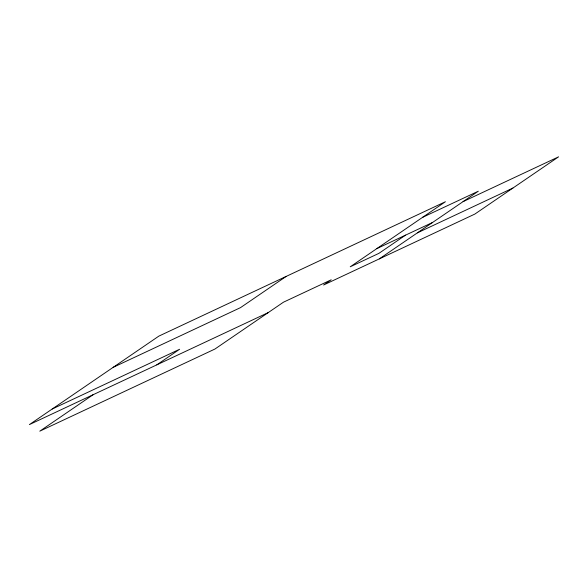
<?xml version="1.0" encoding="UTF-8"?>
<svg xmlns="http://www.w3.org/2000/svg" width="588" height="588" viewBox="0 0 588 588"><rect width="100%" height="100%" fill="white"/><g stroke="black" fill="none" stroke-linecap="round" stroke-linejoin="round"><path stroke-width="0.88" d="M93.088 394.739L39.786 431.173L214.921 349.044L283.445 302.203L331.213 279.8L323.598 285.011L474.847 214.076L558.6 156.827L463.072 201.625M156.768 364.876L179.612 349.265L52.244 408.991M286.202 276.397L240.521 307.627L113.153 367.353M405.551 235.134L378.9 253.354L350.242 266.79L445.417 201.735L158.833 336.13L29.4 424.602L268.216 312.61M379.319 258.874L478.301 191.218L422.574 217.347M376.893 248.577L432.621 222.448M417.392 232.855L512.92 188.057"/></g></svg>
